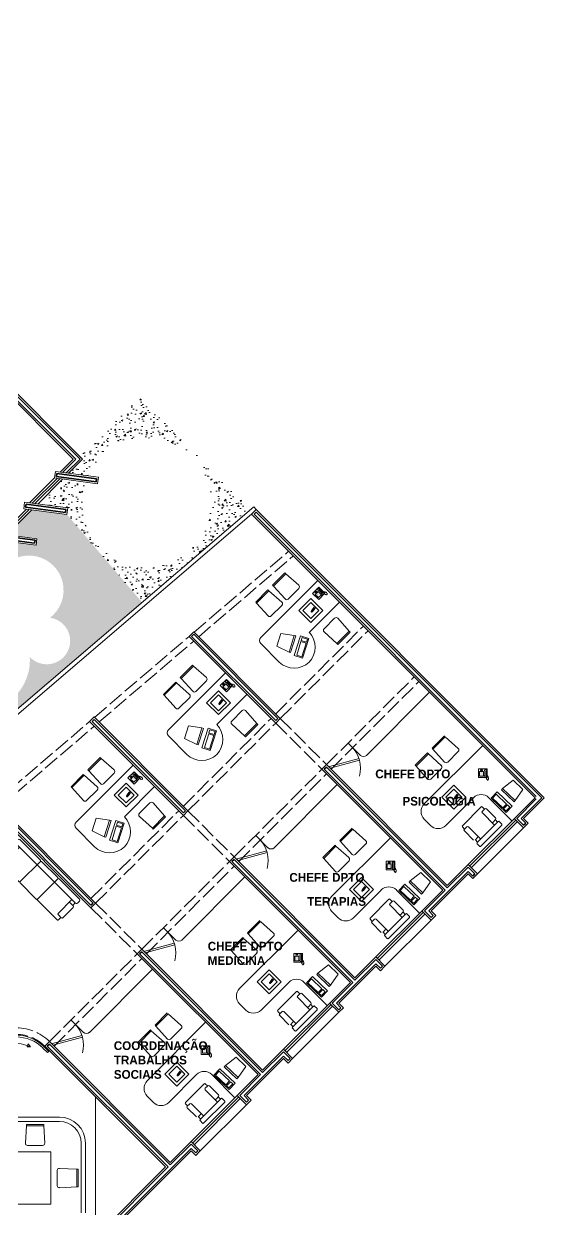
# Model space of a CAD drawing. Header units: millimetres. Extents: x 204 to 540, y 123 to 306.
# Drawn here: x 262.68 to 274.63, y 145.47 to 172.71 of the extents above; entities that cross this region are included whole.
import ezdxf

# ---------------------------------------------------------------- set-up
doc = ezdxf.new("R2010")
doc.units = ezdxf.units.MM
doc.header["$LTSCALE"] = 0.03
doc.linetypes.add('ACAD_ISO02W100', pattern=[15, 12, -3])
for name, color, linetype, lineweight in [('Banquetas', 253, 'Continuous', 0), ('Detalles de pisos', 40, 'Continuous', 0), ('Muebles', 200, 'Continuous', 0), ('mueblesmadera', 42, 'Continuous', 0), ('Muro carga', 150, 'Continuous', 35), ('Muros', 254, 'Continuous', 0), ('Proyeccion Trabes', 7, 'ACAD_ISO02W100', 0), ('Puertas', 22, 'Continuous', 0), ('sillonlobbie', 202, 'Continuous', 0), ('Ventanas', 121, 'Continuous', 0), ('Áreas verdes', 72, 'Continuous', 0)]:
    doc.layers.add(name, color=color, linetype=linetype, lineweight=lineweight)
doc.styles.get("Standard").update_dxf_attribs({"font": ''})
doc.styles.get('Standard').set_extended_font_data('Copperplate Gothic Bold', bold=True)
pattern_1 = [(50, (0.99555, -2.28306), (0.36436934, -0.03187817), [0.0381, -0.4191]), (355, (0.99555, -2.28306), (-0.07048565, 0.3821133), [0.03048, -0.33528]), (100.451, (1.0259, -2.2857), (0.293885, 0.35023338), [0.03238, -0.35618]), (46.1842, (0.99555, -2.18146), (0.5421581, -0.08408466), [0.05715, -0.62865]), (96.6356, (1.0407, -2.18847), (0.4748085, 0.4948511), [0.04857, -0.53427]), (351.184, (0.99555, -2.18146), (0.4748092, 0.4948502), [0.04572, -0.50292]), (21, (1.04635, -2.20686), (0.30322976, -0.20453104), [0.0381, -0.4191]), (326, (1.04635, -2.20686), (0.12360406, 0.36837593), [0.03048, -0.33528]), (71.4514, (1.0716, -2.2239), (0.426833, 0.1638457), [0.03238, -0.35618]), (37.5, (0.99555, -2.28306), (0.006177207, 0.16911008), [0, -0.331216, 0, -0.34036, 0, -0.33655]), (7.5, (0.99555, -2.28306), (0.13363933, 0.20036115), [0, -0.194056, 0, -0.323596, 0, -0.12827]), (327.5, (0.88226, -2.28306), (0.27118119, -0.01145749), [0, -0.127, 0, -0.39624, 0, -0.52578]), (317.5, (0.83146, -2.28306), (0.29625836, 0.05085298), [0, -0.1651, 0, -0.263144, 0, -0.37338])]

# ---------------------------------------------------------------- blocks, each defined once
blk = doc.blocks.new('A$C6171186E')
at = {"layer": 'sillonlobbie'}
for p, q in [((0.299, 0.835), (0.35, 0.898)), ((0.263, 0.748), (0.326, 0.698)), ((0.27, 0.743), (0.315, 0.799)), ((0.004, 0.414), (0.049, 0.47)), ((0.482, 0.004), (0.007, 0.389)), ((0.042, 0.476), (0.105, 0.425)), ((0.718, 0.38), (0.78, 0.329)), ((0.819, 0.391), (0.773, 0.335)), ((0.909, 0.445), (0.858, 0.382)), ((0.497, 0.108), (0.56, 0.057)), ((0.553, 0.062), (0.507, 0.007))]:
    blk.add_line(p, q, dxfattribs=at)
at = {"layer": 'sillonlobbie', "ltscale": 0.05}
for p, q in [((0.375, 0.901), (0.906, 0.471)), ((0.038, 0.514), (0.225, 0.744)), ((0.143, 0.429), (0.392, 0.736)), ((0.833, 0.38), (0.301, 0.81)), ((0.493, 0.146), (0.742, 0.453)), ((0.598, 0.061), (0.784, 0.291))]:
    blk.add_line(p, q, dxfattribs=at)
for centre, start, end in [((0.313, 0.824), 141, 231), ((0.364, 0.887), 51, 141), ((0.844, 0.394), 231, 321)]:
    blk.add_arc(centre, 0.018, start, end, dxfattribs=at)
at = {"layer": 'sillonlobbie'}
for centre, radius, start, end in [((0.246, 0.728), 0.027, 51, 141), ((0.309, 0.677), 0.027, 321, 51), ((0.018, 0.403), 0.018, 141, 231), ((0.059, 0.497), 0.027, 141, 231), ((0.122, 0.446), 0.027, 231, 321), ((0.701, 0.359), 0.027, 51, 141), ((0.895, 0.457), 0.018, 321, 51), ((0.493, 0.018), 0.018, 231, 321), ((0.514, 0.129), 0.027, 141, 231), ((0.577, 0.078), 0.027, 231, 321)]:
    blk.add_arc(centre, radius, start, end, dxfattribs=at)
blk = doc.blocks.new('RECTANG')
for p, q in [((1, 1), (0, 1)), ((0, 1), (0, 0)), ((1, 0), (1, 1)), ((0, 0), (1, 0))]:
    blk.add_line(p, q)
blk = doc.blocks.new('KEYBOARD', base_point=(60, 294))
for p, xscale, yscale, zscale in [((60, 294), 19, 8, 19), ((61, 295), 13, 5, 13), ((75, 295), 3, 5, 3)]:
    blk.add_blockref('RECTANG', p, dxfattribs=dict(xscale=xscale, yscale=yscale, zscale=zscale))
blk = doc.blocks.new('DIGITIZE')
for p, q in [((0, 16), (0, 0)), ((16, 16), (0, 16)), ((2.666667, 13.333333), (2.666667, 2.666667)), ((13.333333, 13.333333), (2.666667, 13.333333)), ((13.333333, 2.666667), (13.333333, 13.333333)), ((16, 0), (16, 16)), ((0, 0), (16, 0)), ((2.666667, 2.666667), (13.333333, 2.666667))]:
    blk.add_line(p, q)
blk.add_lwpolyline([(9.161793, 9.256161, 2.5, 1.75, 0), (7.182818, 9.545396, 1.75, 1.75, 0)], format="xyseb")
at = {"const_width": 2.5}
blk.add_lwpolyline([(12.625, 8.75), (9.161793, 9.256161)], dxfattribs=at)
blk.add_circle((7.924934, 9.436933), 0.5)
blk = doc.blocks.new('FNPHONE')
for p, q in [((-9.102528, 0.223208), (-9.702528, 0.023208)), ((-8.902528, 0.623208), (-9.502528, 0.423208)), ((-8.702528, 1.023208), (-9.302528, 0.823208)), ((-8.502528, 1.423208), (-9.102528, 1.223208)), ((-8.302528, 1.823208), (-8.902528, 1.623208)), ((-7.14169, 0.561087), (-7.502528, -0.576792)), ((-7.287295, 6.539472), (-7.287295, 1.539472)), ((-6.287295, 6.539472), (-6.287295, 1.539472)), ((-3.872666, 4.847341), (-3.872666, 4.847341)), ((-3.872666, 3.909841), (-3.872666, 3.909841)), ((-3.872666, 2.972341), (-3.872666, 2.972341)), ((-3.872666, 2.034841), (-3.872666, 2.034841)), ((-2.935166, 4.847341), (-2.935166, 4.847341)), ((-2.935166, 3.909841), (-2.935166, 3.909841)), ((-2.935166, 2.972341), (-2.935166, 2.972341)), ((-2.935166, 2.034841), (-2.935166, 2.034841)), ((-1.997666, 4.847341), (-1.997666, 4.847341)), ((-1.997666, 3.909841), (-1.997666, 3.909841)), ((-1.997666, 2.972341), (-1.997666, 2.972341)), ((-1.997666, 2.034841), (-1.997666, 2.034841)), ((-9.302528, -0.176792), (-9.902528, -0.376792)), ((-9.302528, -0.576792), (-9.902528, -0.776792)), ((-9.302528, -0.976792), (-9.902528, -1.176792)), ((-9.302528, -1.376792), (-9.902528, -1.576792)), ((-9.102528, -1.776792), (-9.702528, -1.976792)), ((-8.902528, -2.176792), (-9.502528, -2.376792)), ((-8.431886, -2.461597), (-9.031886, -2.661597)), ((-7.902528, -1.976792), (-8.502528, -2.176792)), ((-7.702528, -1.576792), (-8.302528, -1.776792)), ((-7.502528, -1.176792), (-8.102528, -1.376792)), ((-7.302528, -0.776792), (-7.902528, -0.976792))]:
    blk.add_line(p, q)
for centre, start, end in [((-6.787295, 6.539472), 298.491464, 241.508536), ((-6.787295, 1.539472), 118.491464, 61.508536)]:
    blk.add_arc(centre, 1.048157, start, end)
for p, xscale, yscale, zscale in [((-8.205282, 0), 8.205282, 8.104073, 8.205282), ((-4.810166, 1.253591), 3.75, 4.375, 3.75), ((-4.028916, 6.722341), 2.03125, 0.46875, 2.03125)]:
    blk.add_blockref('RECTANG', p, dxfattribs=dict(xscale=xscale, yscale=yscale, zscale=zscale))
blk = doc.blocks.new('A$C097B5843')
for p, q in [((0.055, 1.47), (0.289, 1.703)), ((0.161, 1.364), (0.473, 1.675)), ((0.331, 1.703), (0.395, 1.639)), ((0.338, 1.696), (0.395, 1.752)), ((0.388, 1.802), (0.437, 1.851)), ((0.388, 1.759), (0.859, 1.288)), ((0.48, 1.851), (0.951, 1.38)), ((0.006, 1.364), (0.062, 1.42)), ((0.055, 1.427), (0.119, 1.364)), ((0.456, 0.885), (0.006, 1.335)), ((0.485, 0.885), (0.951, 1.351)), ((0.888, 1.288), (0.888, 1.288)), ((0.888, 1.26), (1.26, 0.887)), ((0.951, 1.351), (0.951, 1.351)), ((0.98, 1.351), (1.352, 0.979)), ((0.485, 0.885), (0.485, 0.885)), ((0.857, 0.484), (0.485, 0.857)), ((1.289, 0.887), (0.885, 0.484)), ((1.289, 0.887), (1.352, 0.951)), ((1.289, 0.859), (1.759, 0.388)), ((1.38, 0.951), (1.851, 0.48)), ((0.885, 0.484), (0.885, 0.484)), ((1.335, 0.006), (0.885, 0.456)), ((1.675, 0.473), (1.364, 0.161)), ((1.703, 0.289), (1.47, 0.055)), ((1.639, 0.395), (1.703, 0.331)), ((1.752, 0.395), (1.696, 0.338)), ((1.851, 0.437), (1.802, 0.388)), ((1.364, 0.119), (1.427, 0.055)), ((1.42, 0.062), (1.364, 0.006))]:
    blk.add_line(p, q)
for centre, radius, start, end in [((0.31, 1.682), 0.03, 45, 135), ((0.409, 1.781), 0.03, 135, 225), ((0.374, 1.618), 0.03, 315, 45), ((0.458, 1.83), 0.03, 45, 135), ((0.02, 1.349), 0.02, 135, 225), ((0.077, 1.448), 0.03, 135, 225), ((0.14, 1.385), 0.03, 225, 315), ((0.937, 1.366), 0.02, 315, 45), ((0.873, 1.302), 0.02, 225, 315), ((0.902, 1.274), 0.02, 135, 225), ((0.965, 1.337), 0.02, 45, 135), ((0.47, 0.899), 0.02, 225, 315), ((0.499, 0.871), 0.02, 135, 225), ((1.274, 0.901), 0.02, 225, 315), ((1.303, 0.873), 0.02, 135, 225), ((1.338, 0.965), 0.02, 315, 45), ((1.366, 0.936), 0.02, 45, 135), ((0.871, 0.498), 0.02, 225, 315), ((0.9, 0.47), 0.02, 135, 225), ((1.618, 0.374), 0.03, 45, 135), ((1.682, 0.31), 0.03, 315, 45), ((1.781, 0.409), 0.03, 225, 315), ((1.83, 0.458), 0.03, 315, 45), ((1.349, 0.02), 0.02, 225, 315), ((1.385, 0.14), 0.03, 135, 225), ((1.448, 0.077), 0.03, 225, 315)]:
    blk.add_arc(centre, radius, start, end)

msp = doc.modelspace()

# ---------------------------------------------------------------- hatches: boundary and pattern name
at = {"layer": 'Áreas verdes', "ltscale": 0.05}
h = msp.add_hatch(dxfattribs=at)
h.set_pattern_fill('AR-CONC,_O', color=256, scale=0.002)
h.set_pattern_definition(pattern_1)
h.paths.add_polyline_path([(265.336, 164.117), (263.975, 162.756), (264.028, 162.703), (263.705, 162.38), (264.148, 162.321, -0.805788), (266.986, 161.703, -1), (264.014, 161.703, -0.081291), (264.091, 162.177), (263.571, 162.246), (262.998, 161.672), (263.688, 161.581), (263.668, 161.433), (265.394, 159.415), (267.896, 161.557)])
h = msp.add_hatch(dxfattribs=at)
h.set_pattern_fill('AR-CONC,_O', color=256, scale=0.002)
h.set_pattern_definition(pattern_1)
h.paths.add_polyline_path([(263.668, 161.433), (262.864, 161.539), (262.29, 160.965), (262.98, 160.874), (262.961, 160.725), (262.157, 160.832), (261.583, 160.258), (262.165, 160.181, -1.135022), (263.282, 159.06, -1.407221), (262.816, 158.157, -0.490684), (261.41, 156.93, -0.488898), (260.922, 156.316, -0.317696), (260.687, 155.387), (265.394, 159.415)])
h.paths.add_polyline_path([(262.078, 160.042), (261.45, 160.125), (260.876, 159.551), (261.566, 159.46), (261.547, 159.311), (260.743, 159.418), (260.169, 158.844), (260.681, 158.776, -0.414343), (262.328, 159.044, -0.365218)])
h.paths.add_polyline_path([(260.595, 158.636), (260.035, 158.71), (259.462, 158.137), (260.152, 158.046), (260.14, 157.952, -0.213214), (260.573, 157.581, -0.236107)])
h.paths.add_polyline_path([(259.735, 157.95), (259.328, 158.003), (258.755, 157.43), (259.247, 157.365, -0.296076)])
h.paths.add_polyline_path([(259.245, 157.214), (258.621, 157.296), (258.048, 156.723), (258.738, 156.631), (258.718, 156.483), (259.373, 155.718, -0.324111), (259.621, 156.66, -0.254505)])
h.paths.add_polyline_path([(260.687, 155.387, -0.318282), (259.731, 155.299), (260.092, 154.877)])
h.paths.add_polyline_path([(259.18, 156.805), (260.644, 156.805), (260.644, 156.514), (259.18, 156.514)], flags=9)

# ---------------------------------------------------------------- linework, layer by layer
at = {"layer": 'Banquetas'}
for p, q in [((249.385, 145.713), (267.959, 161.61)), ((249.45, 145.637), (267.91, 161.437)), ((262.778, 149.266), (262.752, 149.198)), ((262.833, 149.198), (262.752, 149.198)), ((262.833, 149.198), (262.778, 149.266))]:
    msp.add_line(p, q, dxfattribs=at)
at = {"layer": 'Banquetas', "ltscale": 0.05}
for p, q in [((268.016, 161.543), (267.959, 161.61)), ((264.326, 148.051), (264.326, 144.828))]:
    msp.add_line(p, q, dxfattribs=at)
at = {"layer": 'Banquetas'}
msp.add_arc((262.508, 148.561), 0.715, 62.962, 135, dxfattribs=at)
at = {"layer": 'Detalles de pisos', "ltscale": 0.05}
for p, q in [((260.596, 147.586), (263.496, 147.586)), ((260.596, 147.486), (263.496, 147.486)), ((263.996, 146.986), (263.996, 145.386)), ((264.096, 146.986), (264.096, 145.386))]:
    msp.add_line(p, q, dxfattribs=at)
for radius in [0.6, 0.5]:
    msp.add_arc((263.496, 146.986), radius, 0, 90, dxfattribs=at)
at = {"layer": 'Muebles'}
for p, q in [((268.583, 158.699), (268.49, 158.404)), ((268.891, 158.65), (268.583, 158.699)), ((268.891, 158.65), (268.771, 158.268)), ((268.805, 158.258), (268.925, 158.64)), ((268.925, 158.64), (268.891, 158.65)), ((268.49, 158.404), (268.771, 158.268)), ((268.771, 158.268), (268.805, 158.258)), ((266.461, 156.577), (266.369, 156.283)), ((266.77, 156.529), (266.461, 156.577)), ((266.77, 156.529), (266.65, 156.147)), ((266.684, 156.136), (266.804, 156.518)), ((266.804, 156.518), (266.77, 156.529)), ((266.369, 156.283), (266.65, 156.147)), ((266.65, 156.147), (266.684, 156.136)), ((273.918, 155.326), (273.673, 155.133)), ((274.142, 155.113), (273.918, 155.326)), ((273.673, 155.133), (273.648, 155.107)), ((273.648, 155.107), (273.939, 154.831)), ((273.963, 154.857), (273.673, 155.133)), ((273.963, 154.857), (274.142, 155.113)), ((273.939, 154.831), (273.963, 154.857)), ((264.34, 154.456), (264.247, 154.162)), ((264.649, 154.408), (264.34, 154.456)), ((264.649, 154.408), (264.528, 154.026)), ((264.562, 154.015), (264.683, 154.397)), ((264.683, 154.397), (264.649, 154.408)), ((264.247, 154.162), (264.528, 154.026)), ((264.528, 154.026), (264.562, 154.015)), ((271.797, 153.204), (271.551, 153.011)), ((272.021, 152.992), (271.797, 153.204)), ((271.551, 153.011), (271.527, 152.986)), ((271.527, 152.986), (271.817, 152.71)), ((271.842, 152.736), (271.551, 153.011)), ((271.842, 152.736), (272.021, 152.992)), ((271.817, 152.71), (271.842, 152.736)), ((269.676, 151.083), (269.43, 150.89)), ((269.9, 150.87), (269.676, 151.083)), ((269.43, 150.89), (269.406, 150.864)), ((269.406, 150.864), (269.696, 150.588)), ((269.721, 150.614), (269.43, 150.89)), ((269.721, 150.614), (269.9, 150.87)), ((269.696, 150.588), (269.721, 150.614)), ((267.309, 148.769), (267.284, 148.743)), ((267.284, 148.743), (267.575, 148.467)), ((267.554, 148.962), (267.309, 148.769)), ((267.599, 148.493), (267.309, 148.769)), ((267.778, 148.749), (267.554, 148.962)), ((267.599, 148.493), (267.778, 148.749)), ((267.575, 148.467), (267.599, 148.493))]:
    msp.add_line(p, q, dxfattribs=at)
at = {"layer": 'mueblesmadera', "ltscale": 0.05}
for p, q in [((268.124, 158.607), (269.432, 159.916)), ((268.394, 159.808), (268.677, 160.091)), ((268.415, 159.787), (268.698, 160.07)), ((268.698, 160.07), (268.677, 160.091)), ((268.698, 160.07), (268.995, 159.805)), ((268.005, 159.42), (268.288, 159.702)), ((268.026, 159.398), (268.309, 159.681)), ((268.309, 159.681), (268.288, 159.702)), ((268.309, 159.681), (268.606, 159.416)), ((268.415, 159.787), (268.394, 159.808)), ((268.415, 159.787), (268.681, 159.491)), ((268.753, 159.489), (268.997, 159.732)), ((268.026, 159.398), (268.005, 159.42)), ((268.026, 159.398), (268.292, 159.102)), ((269.231, 158.724), (269.927, 159.421)), ((268.364, 159.1), (268.608, 159.343)), ((269.818, 159.049), (269.575, 158.806)), ((270.156, 158.751), (269.891, 159.047)), ((269.873, 158.468), (269.577, 158.733)), ((270.156, 158.751), (269.873, 158.468)), ((270.178, 158.729), (269.895, 158.446)), ((270.156, 158.751), (270.178, 158.729)), ((269.873, 158.468), (269.895, 158.446)), ((266.002, 156.486), (267.31, 157.794)), ((266.273, 157.687), (266.556, 157.97)), ((266.294, 157.666), (266.577, 157.949)), ((266.577, 157.949), (266.556, 157.97)), ((266.577, 157.949), (266.873, 157.683)), ((265.884, 157.298), (266.167, 157.581)), ((265.905, 157.277), (266.188, 157.56)), ((266.188, 157.56), (266.167, 157.581)), ((266.188, 157.56), (266.485, 157.295)), ((266.294, 157.666), (266.273, 157.687)), ((266.294, 157.666), (266.559, 157.369)), ((266.632, 157.367), (266.875, 157.611)), ((265.905, 157.277), (265.884, 157.298)), ((265.905, 157.277), (266.17, 156.981)), ((266.243, 156.978), (266.487, 157.222)), ((267.109, 156.603), (267.805, 157.299)), ((267.697, 156.928), (267.454, 156.684)), ((268.035, 156.629), (267.77, 156.926)), ((267.752, 156.346), (267.456, 156.612)), ((268.035, 156.629), (267.752, 156.346)), ((268.056, 156.608), (267.773, 156.325)), ((268.035, 156.629), (268.056, 156.608)), ((267.752, 156.346), (267.773, 156.325)), ((272.057, 156.061), (272.339, 156.344)), ((272.078, 156.04), (272.361, 156.323)), ((272.361, 156.323), (272.657, 156.057)), ((264.152, 155.566), (264.434, 155.849)), ((264.173, 155.545), (264.456, 155.827)), ((264.456, 155.827), (264.434, 155.849)), ((264.456, 155.827), (264.752, 155.562)), ((271.668, 155.672), (271.951, 155.955)), ((271.689, 155.651), (271.972, 155.934)), ((271.972, 155.934), (271.951, 155.955)), ((271.972, 155.934), (272.268, 155.668)), ((272.078, 156.04), (272.057, 156.061)), ((272.078, 156.04), (272.343, 155.743)), ((272.416, 155.741), (272.659, 155.985)), ((263.881, 154.365), (265.189, 155.673)), ((264.173, 155.545), (264.152, 155.566)), ((271.689, 155.651), (271.668, 155.672)), ((271.689, 155.651), (271.954, 155.354)), ((272.027, 155.352), (272.27, 155.596)), ((263.763, 155.177), (264.045, 155.46)), ((263.784, 155.156), (264.067, 155.439)), ((264.067, 155.439), (264.045, 155.46)), ((264.067, 155.439), (264.363, 155.173)), ((264.173, 155.545), (264.438, 155.248)), ((264.511, 155.246), (264.754, 155.49)), ((263.784, 155.156), (263.763, 155.177)), ((263.784, 155.156), (264.049, 154.859)), ((264.122, 154.857), (264.365, 155.101)), ((264.988, 154.482), (265.684, 155.178)), ((265.576, 154.806), (265.332, 154.563)), ((265.914, 154.508), (265.648, 154.804)), ((265.631, 154.225), (265.334, 154.49)), ((265.914, 154.508), (265.631, 154.225)), ((265.935, 154.487), (265.652, 154.204)), ((265.914, 154.508), (265.935, 154.487)), ((265.631, 154.225), (265.652, 154.204)), ((269.935, 153.94), (270.218, 154.223)), ((269.956, 153.918), (270.239, 154.201)), ((270.239, 154.201), (270.536, 153.936)), ((269.956, 153.918), (269.935, 153.94)), ((269.956, 153.918), (270.222, 153.622)), ((269.546, 153.551), (269.829, 153.834)), ((269.568, 153.53), (269.85, 153.812)), ((269.85, 153.812), (269.829, 153.834)), ((269.85, 153.812), (270.147, 153.547)), ((270.294, 153.62), (270.538, 153.863)), ((269.568, 153.53), (269.546, 153.551)), ((269.568, 153.53), (269.833, 153.233)), ((269.905, 153.231), (270.149, 153.475)), ((267.814, 151.818), (268.097, 152.101)), ((267.835, 151.797), (268.118, 152.08)), ((268.118, 152.08), (268.414, 151.815)), ((267.835, 151.797), (267.814, 151.818)), ((267.835, 151.797), (268.1, 151.501)), ((268.173, 151.499), (268.417, 151.742)), ((267.425, 151.429), (267.708, 151.712)), ((267.446, 151.408), (267.729, 151.691)), ((267.729, 151.691), (267.708, 151.712)), ((267.729, 151.691), (268.026, 151.426)), ((267.446, 151.408), (267.425, 151.429)), ((267.446, 151.408), (267.712, 151.112)), ((267.784, 151.11), (268.028, 151.353)), ((265.693, 149.697), (265.975, 149.98)), ((265.714, 149.676), (265.997, 149.959)), ((265.997, 149.959), (266.293, 149.693)), ((265.304, 149.308), (265.587, 149.591)), ((265.325, 149.287), (265.608, 149.57)), ((265.608, 149.57), (265.587, 149.591)), ((265.608, 149.57), (265.904, 149.304)), ((265.714, 149.676), (265.693, 149.697)), ((265.714, 149.676), (265.979, 149.379)), ((266.052, 149.377), (266.295, 149.621)), ((265.325, 149.287), (265.304, 149.308)), ((265.325, 149.287), (265.59, 148.99)), ((265.663, 148.988), (265.906, 149.232)), ((262.737, 147.386), (262.715, 146.989)), ((263.137, 147.416), (262.737, 147.416)), ((262.737, 147.386), (262.737, 147.416)), ((263.137, 147.386), (262.737, 147.386)), ((263.137, 147.386), (263.137, 147.416)), ((263.137, 147.386), (263.159, 146.989)), ((263.109, 146.936), (262.765, 146.936)), ((263.446, 146.358), (263.446, 146.014)), ((263.896, 146.386), (263.499, 146.408)), ((263.896, 146.386), (263.896, 145.986)), ((263.896, 146.386), (263.926, 146.386)), ((263.926, 146.386), (263.926, 145.986)), ((263.896, 145.986), (263.499, 145.964)), ((263.896, 145.986), (263.926, 145.986))]:
    msp.add_line(p, q, dxfattribs=at)
at = {"layer": 'mueblesmadera'}
for p, q in [((268.124, 158.466), (268.548, 158.042)), ((270.551, 155.897), (272.001, 157.347)), ((266.002, 156.345), (266.426, 155.92)), ((270.127, 156.18), (270.41, 155.897)), ((273.22, 156.127), (271.877, 154.783)), ((268.43, 153.776), (269.879, 155.225)), ((273.008, 154.925), (272.372, 154.288)), ((273.362, 154.925), (273.892, 154.394)), ((263.881, 154.223), (264.305, 153.799)), ((271.877, 154.43), (272.018, 154.288)), ((268.005, 154.059), (268.288, 153.776)), ((271.099, 154.006), (269.756, 152.662)), ((266.308, 151.654), (267.758, 153.104)), ((270.887, 152.803), (270.251, 152.167)), ((271.24, 152.803), (271.771, 152.273)), ((269.756, 152.308), (269.897, 152.167)), ((265.884, 151.937), (266.167, 151.654)), ((268.978, 151.884), (267.634, 150.541)), ((264.187, 149.533), (265.637, 150.983)), ((268.766, 150.682), (268.129, 150.046)), ((269.119, 150.682), (269.649, 150.152)), ((267.634, 150.187), (267.776, 150.046)), ((263.763, 149.816), (264.046, 149.533)), ((266.856, 149.763), (265.513, 148.419)), ((266.644, 148.561), (266.008, 147.924)), ((266.998, 148.561), (267.528, 148.03)), ((265.513, 148.066), (265.654, 147.924)), ((260.796, 146.786), (263.296, 146.786)), ((263.296, 146.786), (263.296, 145.586)), ((263.296, 145.586), (260.796, 145.586))]:
    msp.add_line(p, q, dxfattribs=at)
at = {"layer": 'mueblesmadera', "ltscale": 0.05}
for centre, radius, start, end in [((268.961, 159.768), 0.05, 315, 48.1798), ((268.572, 159.379), 0.05, 315, 48.1798), ((268.718, 159.524), 0.05, 221.8202, 315), ((268.329, 159.135), 0.05, 221.8202, 315), ((269.854, 159.014), 0.05, 41.8202, 135), ((268.889, 158.383), 0.483, 225, 45), ((269.61, 158.77), 0.05, 135, 228.1798), ((266.84, 157.646), 0.05, 315, 48.1798), ((266.451, 157.257), 0.05, 315, 48.1798), ((266.597, 157.403), 0.05, 221.8202, 315), ((266.208, 157.014), 0.05, 221.8202, 315), ((267.732, 156.892), 0.05, 41.8202, 135), ((267.489, 156.649), 0.05, 135, 228.1798), ((266.768, 156.262), 0.483, 225, 45), ((272.624, 156.02), 0.05, 315, 48.1798), ((264.719, 155.525), 0.05, 315, 48.1798), ((272.235, 155.631), 0.05, 315, 48.1798), ((272.38, 155.777), 0.05, 221.8202, 315), ((271.991, 155.388), 0.05, 221.8202, 315), ((264.33, 155.136), 0.05, 315, 48.1798), ((264.475, 155.281), 0.05, 221.8202, 315), ((264.086, 154.893), 0.05, 221.8202, 315), ((265.611, 154.771), 0.05, 41.8202, 135), ((264.647, 154.14), 0.483, 225, 45), ((265.368, 154.528), 0.05, 135, 228.1798), ((270.502, 153.899), 0.05, 315, 48.1798), ((270.114, 153.51), 0.05, 315, 48.1798), ((270.259, 153.655), 0.05, 221.8202, 315), ((269.87, 153.266), 0.05, 221.8202, 315), ((268.381, 151.777), 0.05, 315, 48.1798), ((268.138, 151.534), 0.05, 221.8202, 315), ((267.992, 151.389), 0.05, 315, 48.1798), ((267.749, 151.145), 0.05, 221.8202, 315), ((266.26, 149.656), 0.05, 315, 48.1798), ((265.871, 149.267), 0.05, 315, 48.1798), ((266.016, 149.413), 0.05, 221.8202, 315), ((265.627, 149.024), 0.05, 221.8202, 315), ((262.765, 146.986), 0.05, 176.8233, 270.0031), ((263.109, 146.986), 0.05, 270.0031, 3.183), ((263.496, 146.358), 0.05, 86.8202, 180), ((263.496, 146.014), 0.05, 180, 273.1798)]:
    msp.add_arc(centre, radius, start, end, dxfattribs=at)
at = {"layer": 'mueblesmadera'}
for centre, radius, start, end in [((268.194, 158.537), 0.1, 135, 225), ((266.073, 156.415), 0.1, 135, 225), ((270.48, 155.968), 0.1, 225, 315), ((272.054, 154.607), 0.25, 135, 225), ((273.185, 154.748), 0.25, 45, 135), ((263.952, 154.294), 0.1, 135, 225), ((272.195, 154.465), 0.25, 225, 315), ((268.359, 153.846), 0.1, 225, 315), ((271.064, 152.627), 0.25, 45, 135), ((269.932, 152.485), 0.25, 135, 225), ((270.074, 152.344), 0.25, 225, 315), ((266.238, 151.725), 0.1, 225, 315), ((268.942, 150.505), 0.25, 45, 135), ((267.811, 150.364), 0.25, 135, 225), ((267.952, 150.223), 0.25, 225, 315), ((264.116, 149.604), 0.1, 225, 315), ((266.821, 148.384), 0.25, 45, 135), ((265.69, 148.243), 0.25, 135, 225), ((265.831, 148.101), 0.25, 225, 315)]:
    msp.add_arc(centre, radius, start, end, dxfattribs=at)
at = {"layer": 'Muro carga'}
for p, q in [((254.022, 172.652), (263.971, 162.703)), ((260.98, 165.595), (263.872, 162.703)), ((263.872, 162.703), (263.567, 162.398)), ((263.971, 162.703), (263.655, 162.386)), ((263.429, 162.305), (263.438, 162.375)), ((263.438, 162.375), (264.35, 162.254)), ((263.429, 162.305), (264.341, 162.185)), ((264.341, 162.185), (264.35, 162.254)), ((262.721, 161.598), (262.731, 161.667)), ((262.721, 161.598), (263.633, 161.477)), ((262.731, 161.667), (263.643, 161.547)), ((263.633, 161.477), (263.643, 161.547)), ((267.967, 161.437), (268.016, 161.486)), ((267.967, 161.437), (274.451, 154.953)), ((268.016, 161.486), (274.578, 154.925)), ((262.014, 160.891), (262.926, 160.77)), ((262.023, 160.96), (262.936, 160.84)), ((262.926, 160.77), (262.936, 160.84)), ((266.581, 158.679), (266.532, 158.629)), ((266.532, 158.629), (268.465, 156.696)), ((266.581, 158.679), (268.515, 156.746)), ((264.295, 156.722), (264.246, 156.673)), ((264.246, 156.673), (266.344, 154.575)), ((264.295, 156.722), (266.393, 154.624)), ((268.515, 156.746), (268.465, 156.696)), ((269.632, 155.628), (269.582, 155.579)), ((269.582, 155.579), (272.358, 152.803)), ((269.632, 155.628), (272.407, 152.853)), ((262.008, 154.767), (264.272, 152.503)), ((274.451, 154.896), (274.002, 154.447)), ((274.578, 154.925), (274.101, 154.447)), ((261.958, 154.717), (264.222, 152.453)), ((266.393, 154.624), (266.344, 154.575)), ((274.002, 154.447), (274.157, 154.292)), ((274.101, 154.447), (274.207, 154.341)), ((274.207, 154.341), (274.157, 154.292)), ((267.51, 153.507), (267.461, 153.458)), ((267.461, 153.458), (270.236, 150.682)), ((267.51, 153.507), (270.286, 150.732)), ((272.885, 153.231), (271.979, 152.326)), ((272.885, 153.33), (272.407, 152.853)), ((272.885, 153.33), (273.04, 153.175)), ((272.885, 153.231), (272.991, 153.125)), ((273.04, 153.175), (272.991, 153.125)), ((272.358, 152.803), (271.88, 152.326)), ((264.272, 152.503), (264.222, 152.453)), ((271.88, 152.326), (272.036, 152.171)), ((271.979, 152.326), (272.085, 152.22)), ((272.085, 152.22), (272.036, 152.171)), ((265.389, 151.386), (265.34, 151.336)), ((265.34, 151.336), (268.115, 148.561)), ((265.389, 151.386), (268.165, 148.61)), ((270.763, 151.209), (270.286, 150.732)), ((270.763, 151.209), (270.919, 151.053)), ((270.763, 151.11), (269.858, 150.205)), ((270.763, 151.11), (270.869, 151.004)), ((270.919, 151.053), (270.869, 151.004)), ((270.236, 150.682), (269.759, 150.205)), ((269.759, 150.205), (269.915, 150.049)), ((269.858, 150.205), (269.964, 150.099)), ((269.964, 150.099), (269.915, 150.049)), ((263.268, 149.264), (263.218, 149.215)), ((263.218, 149.215), (265.994, 146.439)), ((263.268, 149.264), (266.043, 146.489)), ((268.642, 149.088), (268.165, 148.61)), ((268.642, 149.088), (268.797, 148.932)), ((268.642, 148.989), (267.737, 148.084)), ((268.642, 148.989), (268.748, 148.883)), ((268.797, 148.932), (268.748, 148.883)), ((268.115, 148.561), (267.638, 148.084)), ((267.638, 148.084), (267.793, 147.928)), ((267.737, 148.084), (267.843, 147.977)), ((267.843, 147.977), (267.793, 147.928)), ((266.521, 146.867), (263.268, 143.615)), ((266.521, 146.966), (266.043, 146.489)), ((266.521, 146.966), (266.676, 146.811)), ((266.521, 146.867), (266.627, 146.761)), ((266.676, 146.811), (266.627, 146.761)), ((265.994, 146.439), (263.218, 143.664))]:
    msp.add_line(p, q, dxfattribs=at)
at = {"layer": 'Muros'}
for p, q in [((254.022, 172.709), (264.028, 162.703)), ((260.983, 165.536), (263.816, 162.703)), ((263.816, 162.703), (263.517, 162.404)), ((264.028, 162.703), (263.705, 162.38)), ((263.384, 162.271), (263.403, 162.419)), ((263.403, 162.419), (264.395, 162.288)), ((263.384, 162.271), (262.81, 161.697)), ((263.571, 162.246), (262.998, 161.672)), ((263.384, 162.271), (264.375, 162.14)), ((264.375, 162.14), (264.395, 162.288)), ((262.677, 161.564), (262.696, 161.712)), ((262.677, 161.564), (263.668, 161.433)), ((262.696, 161.712), (263.688, 161.581)), ((263.668, 161.433), (263.688, 161.581)), ((267.91, 161.437), (268.016, 161.543)), ((268.016, 161.543), (274.635, 154.925)), ((262.864, 161.539), (262.29, 160.965)), ((267.91, 161.437), (274.422, 154.925)), ((261.989, 161.005), (262.98, 160.874)), ((261.969, 160.856), (262.961, 160.725)), ((262.961, 160.725), (262.98, 160.874)), ((266.581, 158.735), (266.475, 158.629)), ((266.475, 158.629), (268.465, 156.64)), ((266.581, 158.735), (268.571, 156.746)), ((264.295, 156.779), (264.189, 156.673)), ((264.189, 156.673), (266.344, 154.518)), ((264.295, 156.779), (266.45, 154.624)), ((268.571, 156.746), (268.465, 156.64)), ((269.632, 155.685), (269.526, 155.579)), ((269.526, 155.579), (272.301, 152.803)), ((269.632, 155.685), (272.407, 152.91)), ((262.008, 154.824), (264.329, 152.503)), ((274.422, 154.925), (272.407, 152.91)), ((274.635, 154.925), (274.157, 154.447)), ((261.903, 154.716), (264.222, 152.397)), ((266.45, 154.624), (266.344, 154.518)), ((274.157, 154.235), (273.097, 153.175)), ((273.945, 154.447), (274.157, 154.235)), ((274.157, 154.447), (274.263, 154.341)), ((274.263, 154.341), (274.157, 154.235)), ((267.51, 153.564), (267.404, 153.458)), ((267.404, 153.458), (270.18, 150.682)), ((267.51, 153.564), (270.286, 150.788)), ((272.885, 153.387), (273.097, 153.175)), ((272.885, 153.175), (272.036, 152.326)), ((272.885, 153.175), (272.991, 153.069)), ((273.097, 153.175), (272.991, 153.069)), ((272.301, 152.803), (270.286, 150.788)), ((264.329, 152.503), (264.222, 152.397)), ((271.824, 152.326), (272.036, 152.114)), ((272.036, 152.326), (272.142, 152.22)), ((272.036, 152.114), (270.975, 151.053)), ((272.142, 152.22), (272.036, 152.114)), ((265.389, 151.442), (265.283, 151.336)), ((265.283, 151.336), (268.059, 148.561)), ((265.389, 151.442), (268.165, 148.667)), ((270.763, 151.265), (270.975, 151.053)), ((270.763, 151.053), (269.915, 150.205)), ((270.763, 151.053), (270.869, 150.947)), ((270.975, 151.053), (270.869, 150.947)), ((270.18, 150.682), (268.165, 148.667)), ((269.703, 150.205), (269.915, 149.993)), ((269.915, 150.205), (270.021, 150.099)), ((269.915, 149.993), (268.854, 148.932)), ((270.021, 150.099), (269.915, 149.993)), ((263.268, 149.321), (263.162, 149.215)), ((263.268, 149.321), (266.043, 146.546)), ((263.162, 149.215), (265.937, 146.439)), ((268.642, 149.144), (268.854, 148.932)), ((268.642, 148.932), (267.793, 148.084)), ((268.642, 148.932), (268.748, 148.826)), ((268.854, 148.932), (268.748, 148.826)), ((268.059, 148.561), (266.043, 146.546)), ((267.581, 148.084), (267.793, 147.871)), ((267.793, 148.084), (267.899, 147.977)), ((267.899, 147.977), (267.793, 147.871)), ((267.793, 147.871), (266.733, 146.811)), ((266.521, 147.023), (266.733, 146.811)), ((266.521, 146.811), (263.268, 143.558)), ((266.521, 146.811), (266.627, 146.705)), ((266.733, 146.811), (266.627, 146.705)), ((265.937, 146.439), (263.162, 143.664))]:
    msp.add_line(p, q, dxfattribs=at)
at = {"layer": 'Proyeccion Trabes'}
for p, q in [((266.59, 158.727), (268.761, 160.586)), ((266.696, 158.621), (268.868, 160.48)), ((268.465, 156.852), (270.48, 158.867)), ((264.303, 156.771), (266.475, 158.629)), ((268.571, 156.746), (270.586, 158.761)), ((264.41, 156.664), (266.582, 158.523)), ((269.632, 155.685), (271.647, 157.7)), ((269.738, 155.579), (271.753, 157.594)), ((262.017, 154.814), (264.189, 156.673)), ((266.344, 154.73), (268.359, 156.746)), ((266.45, 154.624), (268.465, 156.64)), ((268.465, 156.64), (269.526, 155.579)), ((268.571, 156.746), (269.632, 155.685)), ((262.124, 154.708), (264.296, 156.566)), ((267.51, 153.564), (269.526, 155.579)), ((267.617, 153.458), (269.632, 155.473)), ((264.222, 152.609), (266.238, 154.624)), ((264.329, 152.503), (266.344, 154.518)), ((266.344, 154.518), (267.404, 153.458)), ((266.45, 154.624), (267.51, 153.564)), ((265.389, 151.442), (267.404, 153.458)), ((265.495, 151.336), (267.51, 153.351)), ((264.222, 152.397), (265.283, 151.336)), ((264.329, 152.503), (265.389, 151.442)), ((263.268, 149.321), (265.283, 151.336)), ((263.374, 149.215), (265.389, 151.23))]:
    msp.add_line(p, q, dxfattribs=at)
for centre, radius, start, end in [((262.505, 148.554), 1.082, 45.1604, 139.8293), ((262.505, 148.553), 0.933, 45.1857, 140.5455)]:
    msp.add_arc(centre, radius, start, end, dxfattribs=at)
at = {"layer": 'Puertas', "ltscale": 0.05}
for p, q in [((270.379, 155.823), (269.703, 155.642)), ((269.713, 155.604), (269.703, 155.642)), ((270.389, 155.785), (269.713, 155.604)), ((268.258, 153.702), (267.581, 153.521)), ((268.268, 153.663), (267.592, 153.482)), ((267.592, 153.482), (267.581, 153.521)), ((266.136, 151.581), (265.46, 151.4)), ((266.147, 151.542), (265.47, 151.361)), ((265.47, 151.361), (265.46, 151.4)), ((264.015, 149.459), (263.339, 149.278)), ((264.025, 149.421), (263.349, 149.24)), ((263.349, 149.24), (263.339, 149.278))]:
    msp.add_line(p, q, dxfattribs=at)
at = {"layer": 'Puertas'}
for p, q in [((263.119, 149.172), (263.225, 149.066)), ((263.148, 149.201), (263.254, 149.095)), ((263.254, 149.095), (263.225, 149.066))]:
    msp.add_line(p, q, dxfattribs=at)
at = {"layer": 'Puertas', "ltscale": 0.05}
for centre in [(269.713, 155.604), (267.592, 153.482), (265.47, 151.361), (263.349, 149.24)]:
    msp.add_arc(centre, 0.7, 345, 45, dxfattribs=at)
at = {"layer": 'Puertas'}
for radius in [0.905, 0.865]:
    msp.add_arc((262.508, 148.561), radius, 45, 135, dxfattribs=at)
at = {"layer": 'Ventanas'}
for p, q in [((263.446, 162.262), (262.873, 161.689)), ((263.509, 162.254), (262.935, 161.681)), ((262.739, 161.555), (262.165, 160.982)), ((262.801, 161.547), (262.228, 160.974)), ((273.981, 154.412), (272.92, 153.351)), ((274.016, 154.377), (272.955, 153.316)), ((271.859, 152.291), (270.799, 151.23)), ((271.895, 152.255), (270.834, 151.195)), ((269.738, 150.169), (268.677, 149.109)), ((269.773, 150.134), (268.713, 149.073)), ((267.617, 148.048), (266.556, 146.988)), ((267.652, 148.013), (266.591, 146.952))]:
    msp.add_line(p, q, dxfattribs=at)

# ---------------------------------------------------------------- block references
at = {"layer": 'Muebles'}
for name, p, xscale, yscale, zscale, rotation in [('FNPHONE', (269.453, 159.481), -0.02427695969055342, 0.024276959690539, 0.02427695969054407, 44.99999999997633), ('DIGITIZE', (268.995, 159.228), -0.02427695969055342, 0.024276959690539, 0.02427695969054407, 224.9999999999763), ('KEYBOARD', (269.084, 158.13), 0.02509863766821807, 0.02509863766822207, 0.02509863766823022, 72.49866685460752), ('FNPHONE', (267.332, 157.36), -0.02427695969055342, 0.024276959690539, 0.02427695969054407, 44.99999999997633), ('DIGITIZE', (266.874, 157.107), -0.02427695969055342, 0.024276959690539, 0.02427695969054407, 224.9999999999763), ('KEYBOARD', (266.963, 156.009), 0.02509863766821807, 0.02509863766822207, 0.02509863766823022, 72.49866685460752), ('FNPHONE', (265.211, 155.238), -0.02427695969055342, 0.024276959690539, 0.02427695969054407, 44.99999999997633), ('DIGITIZE', (264.753, 154.986), -0.02427695969055342, 0.024276959690539, 0.02427695969054407, 224.9999999999763), ('DIGITIZE', (272.281, 154.935), -0.02427695969055342, 0.024276959690539, 0.02427695969054407, 224.9999999999763), ('KEYBOARD', (273.411, 154.912), 0.02509863766820814, 0.02509863766825049, 0.02509863766823022, 316.4986668546035), ('KEYBOARD', (264.841, 153.888), 0.02509863766821807, 0.02509863766822207, 0.02509863766823022, 72.49866685460752), ('DIGITIZE', (270.16, 152.814), -0.02427695969055342, 0.024276959690539, 0.02427695969054407, 224.9999999999763), ('KEYBOARD', (271.29, 152.791), 0.02509863766820814, 0.02509863766825049, 0.02509863766823022, 316.4986668546035), ('DIGITIZE', (268.039, 150.693), -0.02427695969055342, 0.024276959690539, 0.02427695969054407, 224.9999999999763), ('KEYBOARD', (269.169, 150.669), 0.02509863766820814, 0.02509863766825049, 0.02509863766823022, 316.4986668546035), ('DIGITIZE', (265.917, 148.571), -0.02427695969055342, 0.024276959690539, 0.02427695969054407, 224.9999999999763), ('KEYBOARD', (267.047, 148.548), 0.02509863766820814, 0.02509863766825049, 0.02509863766823022, 316.4986668546035)]:
    msp.add_blockref(name, p, dxfattribs=dict(at, xscale=xscale, yscale=yscale, zscale=zscale, rotation=rotation))
at = {"layer": 'Muebles', "xscale": -0.02427695969055321, "yscale": 0.024276959690539, "zscale": 0.02427695969054407}
for p in [(273.12, 155.39), (270.999, 153.268), (268.878, 151.147), (266.756, 149.026)]:
    msp.add_blockref('FNPHONE', p, dxfattribs=at)
at = {"layer": 'sillonlobbie', "ltscale": 0.05, "rotation": 263.9999999999999}
for p in [(272.8, 154.761), (270.679, 152.64), (268.558, 150.519), (266.436, 148.398)]:
    msp.add_blockref('A$C6171186E', p, dxfattribs=at)
at = {"layer": 'sillonlobbie', "ltscale": 0.05}
msp.add_blockref('A$C097B5843', (262.108, 152.111), dxfattribs=at)

# ---------------------------------------------------------------- texts
for s, p in [('CHEFE DPTO', (270.753, 155.371)), ('PSICOLOGIA', (271.376, 154.744)), ('CHEFE DPTO', (268.779, 152.993)), ('TERAPIAS', (269.187, 152.44)), ('CHEFE DPTO', (266.903, 151.413)), ('MEDICINA', (266.903, 151.083)), ('COORDENAÇÃO', (264.746, 149.127)), ('TRABALHOS', (264.746, 148.796)), ('SOCIAIS', (264.746, 148.466))]:
    msp.add_text(s, height=0.2).set_placement(p)

doc.saveas('drawing.dxf')
